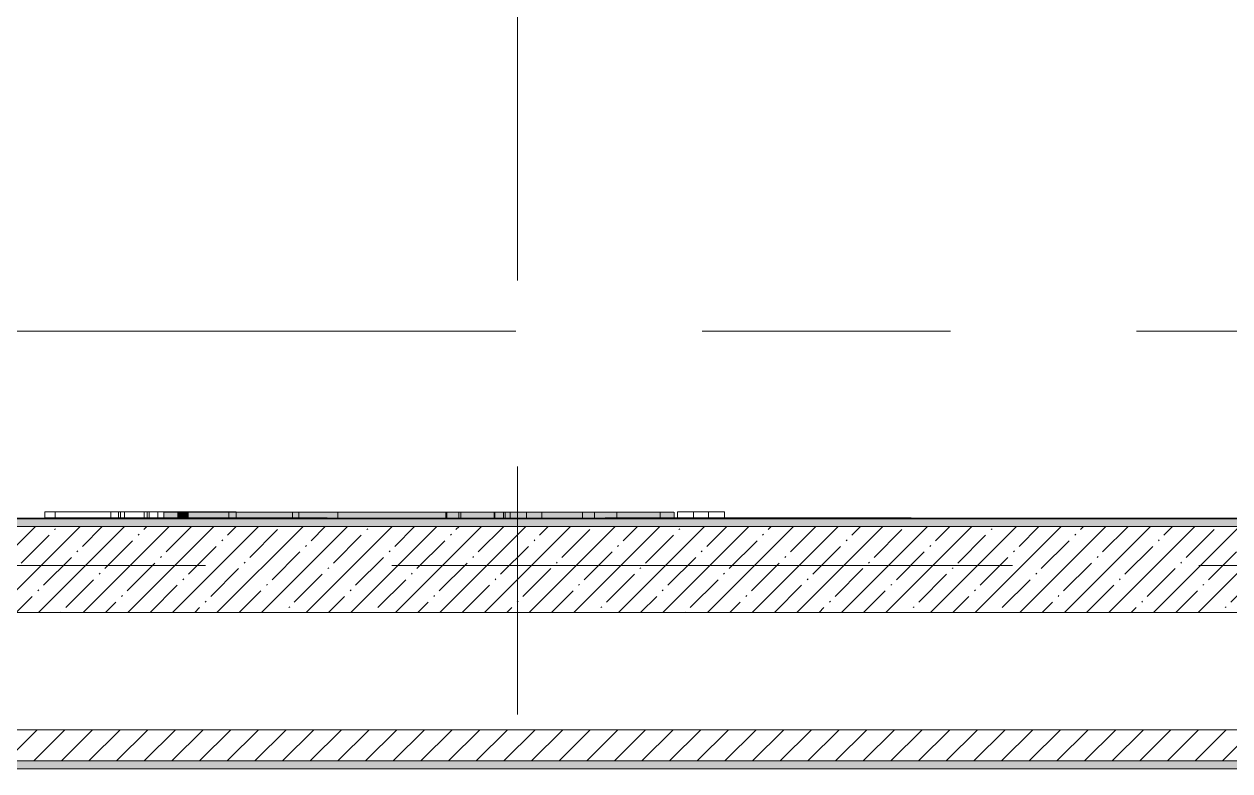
# Model space of a CAD drawing. Header units: millimetres. Extents: x 81382 to 274764, y -8553 to 29000.
# Drawn here: x 114698 to 117782, y 9975 to 11886 of the extents above; entities that cross this region are included whole.
import ezdxf

# ---------------------------------------------------------------- set-up
doc = ezdxf.new("R2010")
doc.units = ezdxf.units.MM
doc.linetypes.add('Осевая', pattern=[3175, 635, -476.25, 1587.5, -476.25])
for name, color, linetype, lineweight in [('A-WALL', 7, 'Continuous', 9), ('I-WALL', 7, 'Continuous', 9), ('Оси-2', 7, 'Осевая', 9)]:
    doc.layers.add(name, color=color, linetype=linetype, lineweight=lineweight)
for name, color, linetype, lineweight, true_color in [('A-WALL-1', 7, 'Continuous', 9, 0x3c3c3c), ('A-WALL-FNSH-1', 7, 'Continuous', 9, 0x3c3c3c), ('I-FURN-1', 7, 'Continuous', 9, 0xf0f0f0)]:
    doc.layers.add(name, color=color, linetype=linetype, lineweight=lineweight, true_color=true_color)
doc.layers.add('I-FURN-4', color=7, linetype='Continuous', lineweight=9, transparency=1)
pattern_1 = [(0, (0, 0), (121.92, 30.48), [10.058, -81.382, 10.058, -81.382, -487.68]), (0, (0, 0), (121.92, 30.48), [-182.88, 10.058, -172.822, 10.058, -81.382, -213.36]), (0, (0, 0), (121.92, 30.48), [-457.2, 10.058, -50.902, 10.058, -142.342]), (120, (45.72, 15.24), (-87.356454, 90.345817), [10.058, -81.382, 10.058, -81.382, -487.68]), (120, (45.72, 15.24), (-87.356454, 90.345817), [-182.88, 10.058, -172.822, 10.058, -81.382, -213.36]), (120, (45.72, 15.24), (-87.356454, 90.345817), [-457.2, 10.058, -50.902, 10.058, -142.342]), (240, (60.96, 76.2), (-34.563546, -120.825817), [10.058, -81.382, 10.058, -81.382, -487.68]), (240, (60.96, 76.2), (-34.563546, -120.825817), [-182.88, 10.058, -172.822, 10.058, -81.382, -213.36]), (240, (60.96, 76.2), (-34.563546, -120.825817), [-457.2, 10.058, -50.902, 10.058, -142.342])]

# ---------------------------------------------------------------- blocks, each defined once
blk = doc.blocks.new('Дерево_ декор 2 - Дерево_ декор 2-30725410-План размещения напольных электротехнических лючков и розеток 3 этажа в осях 23-33')
at = {"layer": 'I-FURN-4'}
for points in [[(-398.1, 24.3), (-398.1, 8.3), (-164.2, 8.3), (-164.2, 24.3), (-394.2, 24.3)], [(-351.6, 24.3), (-362.4, 24.3), (-362.4, 8.3), (-252.4, 8.3), (-252.4, 24.3), (-351.5, 24.3)], [(-30, 24.3), (-194.3, 24.3), (-194.3, 8.3), (181.8, 8.3), (181.8, 24.3), (17.5, 24.3)], [(309.7, 24.3), (151.8, 24.3), (151.8, 8.3), (576.6, 8.3), (576.6, 24.3), (366.1, 24.3)], [(887.5, 24.3), (561.5, 24.3), (561.5, 8.3), (905.6, 8.3), (905.6, 24.3), (902.6, 24.3)], [(870.6, 24.3), (844.3, 24.3), (844.3, 8.3), (870.6, 8.3), (870.6, 18.6)]]:
    blk.add_hatch(color=256, dxfattribs=at).paths.add_polyline_path(points)
at = {"layer": 'I-FURN-1'}
for p, q in [((-398.3, 24.3), (-398.3, 8.3)), ((-252.4, 24.3), (-398.1, 24.3)), ((-398.1, 24.3), (-194.6, 24.3)), ((-398.1, 8.3), (-252.4, 8.3)), ((-194.6, 8.3), (-398.1, 8.3)), ((-363.3, 24.3), (-363.3, 8.3)), ((-363.3, 24.3), (-351.6, 24.3)), ((-351.6, 8.3), (-363.3, 8.3)), ((-352.9, 24.3), (-362.9, 24.3)), ((-362.9, 8.3), (-360.9, 8.3)), ((-360.9, 8.3), (-352.9, 8.3)), ((-347.4, 24.3), (-352.7, 24.3)), ((-352.7, 8.3), (-347.4, 8.3)), ((-351.5, 24.3), (-252.4, 24.3)), ((-252.4, 8.3), (-351.5, 8.3)), ((-253.2, 24.3), (-347.4, 24.3)), ((-347.4, 8.3), (-253.2, 8.3)), ((-194.6, 24.3), (-253.2, 24.3)), ((-253.2, 8.3), (-194.6, 8.3)), ((-252.4, 8.3), (-252.4, 24.3)), ((-194.7, 24.3), (-194.7, 8.3)), ((-194.6, 24.3), (-164.2, 24.3)), ((-187.8, 24.3), (-194.6, 24.3)), ((-194.6, 8.3), (-164.8, 8.3)), ((-164.2, 8.3), (-194.6, 8.3)), ((-164.2, 24.3), (-194.3, 24.3)), ((-194.3, 24.3), (181.8, 24.3)), ((-194.3, 8.3), (-164.2, 8.3)), ((181.8, 8.3), (-194.3, 8.3)), ((-164.8, 24.3), (-187.8, 24.3)), ((61.5, 24.3), (-164.8, 24.3)), ((-164.8, 8.3), (61.5, 8.3)), ((-164.2, 24.3), (-164.2, 8.3)), ((0, 24.3), (-60, 24.3)), ((-60, 24.3), (-21, 24.3)), ((-60, 24.3), (-60, 8.3)), ((-21, 8.3), (-60, 8.3)), ((-60, 8.3), (0, 8.3)), ((-21, 24.3), (20.9, 24.3)), ((-21, 8.3), (-21, 24.3)), ((20.9, 8.3), (-21, 8.3)), ((38, 24.3), (0, 24.3)), ((0, 8.3), (38, 8.3)), ((20.9, 24.3), (33.1, 24.3)), ((20.9, 24.3), (20.9, 8.3)), ((33.1, 8.3), (20.9, 8.3)), ((33.1, 24.3), (147.2, 24.3)), ((33.1, 24.3), (33.1, 8.3)), ((147.2, 8.3), (33.1, 8.3)), ((60, 24.3), (38, 24.3)), ((151.8, 24.3), (38, 24.3)), ((38, 24.3), (60, 24.3)), ((38, 24.3), (38, 8.3)), ((60, 8.3), (38, 8.3)), ((38, 8.3), (151.8, 8.3)), ((38, 8.3), (60, 8.3)), ((60, 24.3), (60, 8.3)), ((150.1, 24.3), (61.5, 24.3)), ((61.5, 24.3), (61.5, 9)), ((61.5, 8.3), (150.1, 8.3)), ((147.2, 24.3), (151.7, 24.3)), ((147.2, 8.3), (147.2, 24.3)), ((151.7, 8.3), (147.2, 8.3)), ((181.3, 24.3), (150.1, 24.3)), ((150.1, 8.3), (181.3, 8.3)), ((151.7, 24.3), (164.8, 24.3)), ((164.8, 8.3), (151.7, 8.3)), ((181.8, 24.3), (151.8, 24.3)), ((151.8, 24.3), (181.1, 24.3)), ((151.8, 24.3), (151.8, 8.3)), ((164.9, 24.3), (151.8, 24.3)), ((181.1, 8.3), (151.8, 8.3)), ((151.8, 8.3), (181.8, 8.3)), ((151.8, 8.3), (164.9, 8.3)), ((165.8, 24.3), (181.8, 24.3)), ((181.8, 24.3), (165.8, 24.3)), ((165.8, 8.3), (181.8, 8.3)), ((181.8, 8.3), (165.8, 8.3)), ((181.1, 24.3), (577.4, 24.3)), ((577.4, 8.3), (181.1, 8.3)), ((461.3, 24.3), (181.3, 24.3)), ((181.3, 8.3), (461.3, 8.3)), ((181.8, 24.3), (185.4, 24.3)), ((185.4, 24.3), (181.8, 24.3)), ((181.8, 8.3), (185.4, 8.3)), ((185.4, 8.3), (181.8, 8.3)), ((182.3, 8.3), (182.3, 24.3)), ((185.4, 24.3), (185.4, 8.3)), ((561.4, 24.3), (461.3, 24.3)), ((461.3, 24.3), (461.3, 8.3)), ((461.3, 8.3), (561.4, 8.3)), ((461.5, 8.3), (461.5, 24.3)), ((567.5, 24.3), (561.4, 24.3)), ((561.4, 8.3), (567.5, 8.3)), ((577.1, 24.3), (561.5, 24.3)), ((561.5, 24.3), (576.3, 24.3)), ((561.5, 24.3), (561.5, 8.3)), ((576.3, 8.3), (561.5, 8.3)), ((561.5, 8.3), (577.1, 8.3)), ((576.5, 24.3), (567.5, 24.3)), ((567.5, 8.3), (576.5, 8.3)), ((576.3, 24.3), (905.6, 24.3)), ((905.6, 8.3), (576.3, 8.3)), ((780, 24.3), (576.5, 24.3)), ((576.5, 8.3), (780, 8.3)), ((577.4, 8.3), (577.4, 24.3)), ((844.9, 24.3), (780.5, 24.3)), ((780.5, 8.3), (844.9, 8.3)), ((905.6, 24.3), (844.3, 24.3)), ((844.3, 24.3), (870.6, 24.3)), ((844.3, 24.3), (844.3, 8.3)), ((870.6, 8.3), (844.3, 8.3)), ((844.3, 8.3), (905.6, 8.3)), ((870.6, 24.3), (844.9, 24.3)), ((844.9, 8.3), (870.6, 8.3)), ((870.6, 8.3), (870.6, 24.3)), ((870.6, 24.3), (870.6, 24.3)), ((870.6, 8.3), (870.6, 8.3)), ((906, 8.3), (906, 24.3))]:
    blk.add_line(p, q, dxfattribs=at)
blk = doc.blocks.new('Дервево_ ствол_ декор 3 - Дервево_ ствол_ декор 3-30728032-План размещения напольных электротехнических лючков и розеток 3 этажа в осях 23-33')
at = {"layer": 'I-FURN-1'}
for p, q in [((-40.5, 24.3), (-229.4, 24.3)), ((-229.4, 24.3), (-202.6, 24.3)), ((-229.4, 24.3), (-229.4, 8.3)), ((-202.6, 8.3), (-229.4, 8.3)), ((-229.4, 8.3), (-40.5, 8.3)), ((-202.6, 24.3), (-35.6, 24.3)), ((-202.6, 24.3), (-202.6, 8.3)), ((-35.6, 8.3), (-202.6, 8.3)), ((-40.5, 24.3), (-60, 24.3)), ((-60, 24.3), (-40.5, 24.3)), ((-60, 8.3), (-60, 24.3)), ((-40.5, 8.3), (-60, 8.3)), ((-60, 8.3), (-40.5, 8.3)), ((0, 24.3), (-40.5, 24.3)), ((-40.5, 24.3), (-40.5, 8.3)), ((-40.5, 8.3), (0, 8.3)), ((-35.6, 24.3), (-25.1, 24.3)), ((-35.6, 24.3), (-35.6, 8.3)), ((-25.1, 8.3), (-35.6, 8.3)), ((-25.1, 24.3), (25, 24.3)), ((-25.1, 8.3), (-25.1, 24.3)), ((25, 8.3), (-25.1, 8.3)), ((38, 24.3), (0, 24.3)), ((0, 8.3), (38, 8.3)), ((25, 24.3), (33.1, 24.3)), ((25, 24.3), (25, 8.3)), ((33.1, 8.3), (25, 8.3)), ((33.1, 24.3), (241.5, 24.3)), ((33.1, 24.3), (33.1, 8.3)), ((76.1, 8.3), (33.1, 8.3)), ((60, 24.3), (38, 24.3)), ((260.4, 24.3), (38, 24.3)), ((38, 24.3), (60, 24.3)), ((38, 24.3), (38, 8.3)), ((60, 8.3), (38, 8.3)), ((38, 8.3), (76.1, 8.3)), ((38, 8.3), (60, 8.3)), ((60, 24.3), (60, 8.3)), ((76.1, 8.3), (79.1, 8.3)), ((79.1, 8.3), (76.1, 8.3)), ((79.1, 8.3), (93.9, 8.3)), ((93.9, 8.3), (79.1, 8.3)), ((94.2, 8.3), (111.3, 8.3)), ((111.3, 8.3), (94.2, 8.3)), ((111.3, 8.3), (118.3, 8.3)), ((118.3, 8.3), (111.3, 8.3)), ((118.6, 8.3), (120.1, 8.3)), ((120.1, 8.3), (118.6, 8.3)), ((120.5, 8.3), (137.5, 8.3)), ((137.5, 8.3), (120.5, 8.3)), ((137.5, 8.3), (156.3, 8.3)), ((156.3, 8.3), (137.5, 8.3)), ((157, 8.3), (201, 8.3)), ((201, 8.3), (157, 8.3)), ((201.8, 8.3), (252.1, 8.3)), ((241.5, 8.3), (201.8, 8.3)), ((241.5, 24.3), (260.4, 24.3)), ((241.5, 8.3), (241.5, 24)), ((252, 8.3), (241.5, 8.3)), ((253.9, 8.3), (260.4, 8.3)), ((260.4, 8.3), (253.9, 8.3)), ((260.4, 24), (260.4, 8.3))]:
    blk.add_line(p, q, dxfattribs=at)
blk = doc.blocks.new('Дервево_ ствол_ декор 4 - Дервево_ ствол_ декор 4-32361002-План размещения напольных электротехнических лючков и розеток 3 этажа в осях 23-33')
at = {"layer": 'I-FURN-1'}
for p, q in [((0, 24.3), (-60, 24.3)), ((-60, 24.3), (-40.5, 24.3)), ((-60, 8.3), (-60, 24.3)), ((-40.5, 8.3), (-60, 8.3)), ((-60, 8.3), (0, 8.3)), ((-40.5, 24.3), (-19.5, 24.3)), ((-19.5, 8.3), (-40.5, 8.3)), ((-19.5, 24.3), (19.5, 24.3)), ((-19.5, 8.3), (-19.5, 24.3)), ((19.5, 8.3), (-19.5, 8.3)), ((60, 24.3), (0, 24.3)), ((0, 8.3), (60, 8.3)), ((19.5, 24.3), (33.1, 24.3)), ((19.5, 24.3), (19.5, 8.3)), ((33.1, 8.3), (19.5, 8.3)), ((33.1, 24.3), (60, 24.3)), ((60, 8.3), (33.1, 8.3)), ((60, 24.3), (60, 8.3))]:
    blk.add_line(p, q, dxfattribs=at)

msp = doc.modelspace()

# ---------------------------------------------------------------- hatches: boundary and pattern name
at = {"layer": 'I-WALL'}
h = msp.add_hatch(dxfattribs=at)
h.set_pattern_fill('FP_35', color=256, style=0, pattern_type=2)
h.set_pattern_definition(pattern_1)
h.paths.add_polyline_path([(120800.9, 10600), (121210, 10600), (121210, 10620), (111180, 10620), (111180, 10608), (111210, 10608), (111210, 10600), (120164.9, 10600)])
h.paths.add_polyline_path([(110200, 10600), (110200, 10608), (110230, 10608), (110230, 10620), (109105, 10620), (109105, 10608), (109160, 10608), (109160, 10600), (109989.4, 10600)])
h.paths.add_polyline_path([(107650, 10600), (107650, 10608), (107705, 10608), (107705, 10620), (105095, 10620), (105095, 10608), (105125, 10608), (105125, 10600), (107445.6, 10600)])
h.paths.add_polyline_path([(102993.8, 10600), (103615, 10600.2), (103615, 10608), (103645, 10608), (103645, 10620), (100829, 10620), (100829, 10600), (102357.8, 10600)])
h = msp.add_hatch(dxfattribs=at)
h.set_pattern_fill('FP_4', color=256, style=0, pattern_type=2)
h.set_pattern_definition([(45, (0, 0), (-57.024626, 57.024626), []), (45, (57.025, 0), (-57.024626, 57.024626), [100.806, -20.161, 3.353, -16.808])])
h.paths.add_polyline_path([(119330, 10380), (119330, 10600), (111930, 10600), (111930, 10380), (117621, 10380)])
h = msp.add_hatch(dxfattribs=at)
h.set_pattern_fill('FP_5', color=256, style=0, pattern_type=2)
h.set_pattern_definition([(45, (0, 0), (-35.35534, 35.35534), [])])
h.paths.add_polyline_path([(118800, 10000), (118800, 10080), (112010, 10080), (112010, 10000), (117621, 10000)])
h = msp.add_hatch(dxfattribs=at)
h.set_pattern_fill('FP_35', color=256, style=0, pattern_type=2)
h.set_pattern_definition(pattern_1)
h.paths.add_polyline_path([(118780, 9980), (118800, 9980), (118800, 10000), (112010, 10000), (112010, 9980), (117621, 9980)])

# ---------------------------------------------------------------- linework, layer by layer
at = {"layer": 'A-WALL'}
msp.add_line((111180, 10620), (121190, 10620), dxfattribs=at)
at = {"layer": 'A-WALL-1'}
for p, q in [((121210, 10600), (111210, 10600)), ((111930, 10380), (119330, 10380)), ((118800, 10080), (112010, 10080)), ((112010, 10000), (118800, 10000)), ((112030, 9980), (118780, 9980))]:
    msp.add_line(p, q, dxfattribs=at)
at = {"layer": 'A-WALL-FNSH-1'}
for p, q in [((121189, 10621), (111180, 10621)), ((116359.1, 10622), (116359.1, 10621)), ((116359.6, 10622), (116359.6, 10622)), ((116966.7, 10621), (116966.7, 10622))]:
    msp.add_line(p, q, dxfattribs=at)
at = {"layer": 'I-WALL'}
for p, q in [((115473.2, 10622), (114750.5, 10622)), ((115064.3, 10622), (115064.3, 10621)), ((115117.5, 10621), (115117.5, 10622)), ((115473.2, 10621), (115473.2, 10622)), ((116359.6, 10622), (116183.6, 10622)), ((116183.6, 10621), (116183.6, 10622)), ((116214, 10621), (116214, 10622)), ((116966.7, 10622), (116359.6, 10622)), ((116703.9, 10621), (116703.9, 10622)), ((116706.1, 10621), (116706.1, 10622)), ((116940.4, 10621), (116940.4, 10622)), ((117002.2, 10621), (117002.2, 10622))]:
    msp.add_line(p, q, dxfattribs=at)
at = {"layer": 'Оси-2'}
for p, q in [((115960, 593.7), (115960, 18900)), ((84681.8, 11100), (122730, 11100)), ((85951.8, 10500), (122730, 10500))]:
    msp.add_line(p, q, dxfattribs=at)

# ---------------------------------------------------------------- block references
at = {"layer": 'I-FURN-1'}
for name, p in [('Дервево_ ствол_ декор 3 - Дервево_ ствол_ декор 3-30728032-План размещения напольных электротехнических лючков и розеток 3 этажа в осях 23-33', (114980, 10613)), ('Дервево_ ствол_ декор 4 - Дервево_ ствол_ декор 4-32361002-План размещения напольных электротехнических лючков и розеток 3 этажа в осях 23-33', (116429, 10613))]:
    msp.add_blockref(name, p, dxfattribs=at)
at = {"layer": 'I-FURN-1', "rotation": 180}
msp.add_blockref('Дерево_ декор 2 - Дерево_ декор 2-30725410-План размещения напольных электротехнических лючков и розеток 3 этажа в осях 23-33', (115961.7, 10645.3), dxfattribs=at)

doc.saveas('drawing.dxf')
